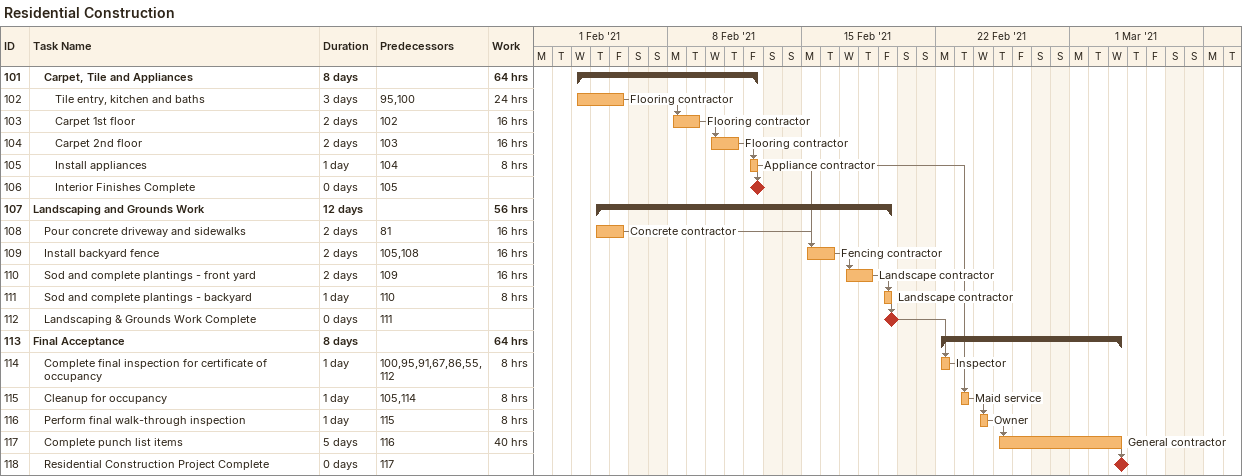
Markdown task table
Residential Construction

| ID | Level | Task | Duration | Start | Finish | Predecessors | Resources | Work (h) |
|---|---|---|---|---|---|---|---|---|
| 101 | 2 | **Carpet, Tile and Appliances** | 8d | 2021-02-03 | 2021-02-12 |  |  | 64 |
| 102 | 3 | Tile entry, kitchen and baths | 3d | 2021-02-03 | 2021-02-05 | 95, 100 | Flooring contractor | 24 |
| 103 | 3 | Carpet 1st floor | 2d | 2021-02-08 | 2021-02-09 | 102 | Flooring contractor | 16 |
| 104 | 3 | Carpet 2nd floor | 2d | 2021-02-10 | 2021-02-11 | 103 | Flooring contractor | 16 |
| 105 | 3 | Install appliances | 1d | 2021-02-12 | 2021-02-12 | 104 | Appliance contractor | 8 |
| 106 | 3 | Interior Finishes Complete | 0d | 2021-02-12 | 2021-02-12 | 105 |  |  |
| 107 | 1 | **Landscaping and Grounds Work** | 12d | 2021-02-04 | 2021-02-19 |  |  | 56 |
| 108 | 2 | Pour concrete driveway and sidewalks | 2d | 2021-02-04 | 2021-02-05 | 81 | Concrete contractor | 16 |
| 109 | 2 | Install backyard fence | 2d | 2021-02-15 | 2021-02-16 | 105, 108 | Fencing contractor | 16 |
| 110 | 2 | Sod and complete plantings - front yard | 2d | 2021-02-17 | 2021-02-18 | 109 | Landscape contractor | 16 |
| 111 | 2 | Sod and complete plantings - backyard | 1d | 2021-02-19 | 2021-02-19 | 110 | Landscape contractor | 8 |
| 112 | 2 | Landscaping & Grounds Work Complete | 0d | 2021-02-19 | 2021-02-19 | 111 |  |  |
| 113 | 1 | **Final Acceptance** | 8d | 2021-02-22 | 2021-03-03 |  |  | 64 |
| 114 | 2 | Complete final inspection for certificate of occupancy | 1d | 2021-02-22 | 2021-02-22 | 100, 95, 91, 67, 86, 55, 112 | Inspector | 8 |
| 115 | 2 | Cleanup for occupancy | 1d | 2021-02-23 | 2021-02-23 | 105, 114 | Maid service | 8 |
| 116 | 2 | Perform final walk-through inspection | 1d | 2021-02-24 | 2021-02-24 | 115 | Owner | 8 |
| 117 | 2 | Complete punch list items | 5d | 2021-02-25 | 2021-03-03 | 116 | General contractor | 40 |
| 118 | 2 | Residential Construction Project Complete | 0d | 2021-03-03 | 2021-03-03 | 117 |  |  |
